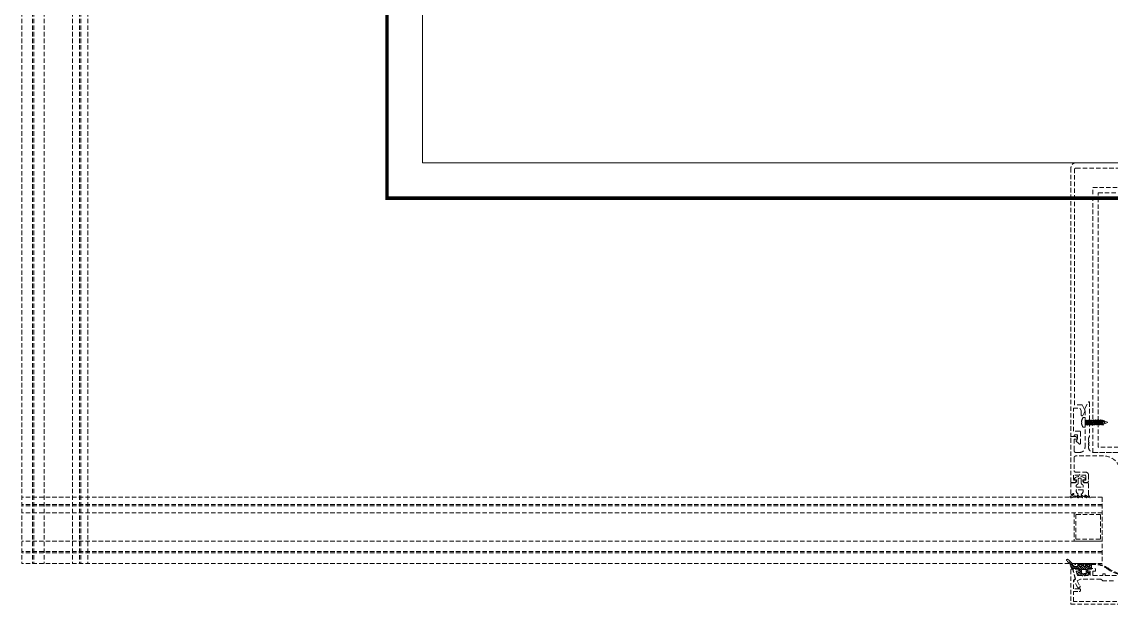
# Model space of a CAD drawing. Extents: x -1457 to 23780, y -2071 to 4205.
# Drawn here: x 7104.8 to 7166.5, y 320 to 353 of the extents above; entities that cross this region are included whole.
import ezdxf

# ---------------------------------------------------------------- set-up
doc = ezdxf.new("R2010")
doc.units = 0
doc.header["$MEASUREMENT"] = 0
doc.linetypes.add('HIDDEN', pattern=[0.375, 0.25, -0.125])
doc.layers.get('0').update_dxf_attribs({"color": 9, "lineweight": 9})
doc.layers.add('M-TEFRIS2-015', color=129, linetype='Continuous', lineweight=9)

# ---------------------------------------------------------------- blocks, each defined once
blk = doc.blocks.new('p-kolon_80x80')
blk.add_lwpolyline([(-40, -40), (40, -40), (40, 40), (-40, 40)], close=True)

msp = doc.modelspace()

# ---------------------------------------------------------------- hatches: boundary and pattern name
at = {"layer": 'M-TEFRIS2-015', "linetype": 'HIDDEN', "lineweight": 0}
h = msp.add_hatch(dxfattribs=at)
h.set_pattern_fill('LINE', color=256, scale=0.666667, angle=585, style=0)
h.set_pattern_definition([(135, (7221.58257, 201.40813), (0.058925565, 0.058925565), [])])
edge = h.paths.add_edge_path()
edge.add_arc((7163.776, 321.984), 0.625, 382.6612, 422.8, ccw=False)
edge.add_arc((7164.497, 322.298), 0.162, 207.03999, 269.89731)
edge.add_line((7164.497, 322.137), (7164.577, 322.137))
edge.add_line((7164.577, 322.137), (7164.591, 322.137))
edge.add_line((7164.591, 322.137), (7164.598, 322.137))
edge.add_line((7164.598, 322.137), (7164.606, 322.139))
edge.add_line((7164.606, 322.139), (7164.613, 322.142))
edge.add_line((7164.613, 322.142), (7164.62, 322.146))
edge.add_line((7164.62, 322.146), (7164.626, 322.151))
edge.add_line((7164.626, 322.151), (7164.632, 322.158))
edge.add_line((7164.632, 322.158), (7164.636, 322.165))
edge.add_line((7164.636, 322.165), (7164.639, 322.172))
edge.add_line((7164.639, 322.172), (7164.641, 322.187))
edge.add_line((7164.641, 322.187), (7164.641, 322.262))
edge.add_line((7164.641, 322.262), (7164.641, 322.265))
edge.add_line((7164.641, 322.265), (7164.642, 322.268))
edge.add_line((7164.642, 322.268), (7164.643, 322.271))
edge.add_line((7164.643, 322.271), (7164.645, 322.274))
edge.add_line((7164.645, 322.274), (7164.647, 322.276))
edge.add_line((7164.647, 322.276), (7164.649, 322.279))
edge.add_line((7164.649, 322.279), (7164.652, 322.28))
edge.add_line((7164.652, 322.28), (7164.655, 322.281))
edge.add_line((7164.655, 322.281), (7164.661, 322.282))
edge.add_line((7164.661, 322.282), (7164.741, 322.282))
edge.add_line((7164.741, 322.282), (7164.744, 322.282))
edge.add_line((7164.744, 322.282), (7164.747, 322.281))
edge.add_line((7164.747, 322.281), (7164.75, 322.28))
edge.add_line((7164.75, 322.28), (7164.753, 322.279))
edge.add_line((7164.753, 322.279), (7164.755, 322.276))
edge.add_line((7164.755, 322.276), (7164.757, 322.274))
edge.add_line((7164.757, 322.274), (7164.759, 322.271))
edge.add_line((7164.759, 322.271), (7164.76, 322.268))
edge.add_line((7164.76, 322.268), (7164.761, 322.262))
edge.add_line((7164.761, 322.262), (7164.761, 322.187))
edge.add_line((7164.761, 322.187), (7164.762, 322.179))
edge.add_line((7164.762, 322.179), (7164.763, 322.172))
edge.add_line((7164.763, 322.172), (7164.766, 322.165))
edge.add_line((7164.766, 322.165), (7164.77, 322.158))
edge.add_line((7164.77, 322.158), (7164.776, 322.151))
edge.add_line((7164.776, 322.151), (7164.782, 322.146))
edge.add_line((7164.782, 322.146), (7164.789, 322.142))
edge.add_line((7164.789, 322.142), (7164.796, 322.139))
edge.add_line((7164.796, 322.139), (7164.811, 322.137))
edge.add_line((7164.811, 322.137), (7164.818, 322.137))
edge.add_line((7164.818, 322.137), (7164.826, 322.139))
edge.add_line((7164.826, 322.139), (7164.833, 322.142))
edge.add_line((7164.833, 322.142), (7164.84, 322.146))
edge.add_line((7164.84, 322.146), (7164.846, 322.151))
edge.add_line((7164.846, 322.151), (7164.852, 322.158))
edge.add_line((7164.852, 322.158), (7164.856, 322.165))
edge.add_line((7164.856, 322.165), (7164.859, 322.172))
edge.add_line((7164.859, 322.172), (7164.861, 322.187))
edge.add_line((7164.861, 322.187), (7164.861, 322.262))
edge.add_line((7164.861, 322.262), (7164.861, 322.265))
edge.add_line((7164.861, 322.265), (7164.862, 322.268))
edge.add_line((7164.862, 322.268), (7164.863, 322.271))
edge.add_line((7164.863, 322.271), (7164.865, 322.274))
edge.add_line((7164.865, 322.274), (7164.867, 322.276))
edge.add_line((7164.867, 322.276), (7164.869, 322.279))
edge.add_line((7164.869, 322.279), (7164.872, 322.28))
edge.add_line((7164.872, 322.28), (7164.875, 322.281))
edge.add_line((7164.875, 322.281), (7164.881, 322.282))
edge.add_line((7164.881, 322.282), (7164.961, 322.282))
edge.add_line((7164.961, 322.282), (7164.964, 322.282))
edge.add_line((7164.964, 322.282), (7164.967, 322.281))
edge.add_line((7164.967, 322.281), (7164.97, 322.28))
edge.add_line((7164.97, 322.28), (7164.973, 322.279))
edge.add_line((7164.973, 322.279), (7164.975, 322.276))
edge.add_line((7164.975, 322.276), (7164.977, 322.274))
edge.add_line((7164.977, 322.274), (7164.979, 322.271))
edge.add_line((7164.979, 322.271), (7164.98, 322.268))
edge.add_line((7164.98, 322.268), (7164.981, 322.262))
edge.add_line((7164.981, 322.262), (7164.981, 322.187))
edge.add_line((7164.981, 322.187), (7164.982, 322.179))
edge.add_line((7164.982, 322.179), (7164.983, 322.172))
edge.add_line((7164.983, 322.172), (7164.986, 322.165))
edge.add_line((7164.986, 322.165), (7164.99, 322.158))
edge.add_line((7164.99, 322.158), (7164.996, 322.151))
edge.add_line((7164.996, 322.151), (7165.002, 322.146))
edge.add_line((7165.002, 322.146), (7165.009, 322.142))
edge.add_line((7165.009, 322.142), (7165.016, 322.139))
edge.add_line((7165.016, 322.139), (7165.031, 322.137))
edge.add_line((7165.031, 322.137), (7165.038, 322.137))
edge.add_line((7165.038, 322.137), (7165.046, 322.139))
edge.add_line((7165.046, 322.139), (7165.053, 322.142))
edge.add_line((7165.053, 322.142), (7165.06, 322.146))
edge.add_line((7165.06, 322.146), (7165.066, 322.151))
edge.add_line((7165.066, 322.151), (7165.072, 322.158))
edge.add_line((7165.072, 322.158), (7165.076, 322.165))
edge.add_line((7165.076, 322.165), (7165.079, 322.172))
edge.add_line((7165.079, 322.172), (7165.081, 322.187))
edge.add_line((7165.081, 322.187), (7165.081, 322.262))
edge.add_line((7165.081, 322.262), (7165.081, 322.265))
edge.add_line((7165.081, 322.265), (7165.082, 322.268))
edge.add_line((7165.082, 322.268), (7165.083, 322.271))
edge.add_line((7165.083, 322.271), (7165.085, 322.274))
edge.add_line((7165.085, 322.274), (7165.087, 322.276))
edge.add_line((7165.087, 322.276), (7165.089, 322.279))
edge.add_line((7165.089, 322.279), (7165.092, 322.28))
edge.add_line((7165.092, 322.28), (7165.095, 322.281))
edge.add_line((7165.095, 322.281), (7165.101, 322.282))
edge.add_line((7165.101, 322.282), (7165.181, 322.282))
edge.add_line((7165.181, 322.282), (7165.184, 322.282))
edge.add_line((7165.184, 322.282), (7165.187, 322.281))
edge.add_line((7165.187, 322.281), (7165.19, 322.28))
edge.add_line((7165.19, 322.28), (7165.193, 322.279))
edge.add_line((7165.193, 322.279), (7165.195, 322.276))
edge.add_line((7165.195, 322.276), (7165.197, 322.274))
edge.add_line((7165.197, 322.274), (7165.199, 322.271))
edge.add_line((7165.199, 322.271), (7165.2, 322.268))
edge.add_line((7165.2, 322.268), (7165.201, 322.262))
edge.add_line((7165.201, 322.262), (7165.201, 322.187))
edge.add_line((7165.201, 322.187), (7165.202, 322.179))
edge.add_line((7165.202, 322.179), (7165.203, 322.172))
edge.add_line((7165.203, 322.172), (7165.206, 322.165))
edge.add_line((7165.206, 322.165), (7165.21, 322.158))
edge.add_line((7165.21, 322.158), (7165.216, 322.151))
edge.add_line((7165.216, 322.151), (7165.222, 322.146))
edge.add_line((7165.222, 322.146), (7165.229, 322.142))
edge.add_line((7165.229, 322.142), (7165.236, 322.139))
edge.add_line((7165.236, 322.139), (7165.251, 322.137))
edge.add_line((7165.251, 322.137), (7165.258, 322.137))
edge.add_line((7165.258, 322.137), (7165.266, 322.139))
edge.add_line((7165.266, 322.139), (7165.273, 322.142))
edge.add_line((7165.273, 322.142), (7165.28, 322.146))
edge.add_line((7165.28, 322.146), (7165.286, 322.151))
edge.add_line((7165.286, 322.151), (7165.292, 322.158))
edge.add_line((7165.292, 322.158), (7165.296, 322.165))
edge.add_line((7165.296, 322.165), (7165.299, 322.172))
edge.add_line((7165.299, 322.172), (7165.301, 322.187))
edge.add_line((7165.301, 322.187), (7165.301, 322.262))
edge.add_line((7165.301, 322.262), (7165.301, 322.265))
edge.add_line((7165.301, 322.265), (7165.302, 322.268))
edge.add_line((7165.302, 322.268), (7165.303, 322.271))
edge.add_line((7165.303, 322.271), (7165.305, 322.274))
edge.add_line((7165.305, 322.274), (7165.307, 322.276))
edge.add_line((7165.307, 322.276), (7165.309, 322.279))
edge.add_line((7165.309, 322.279), (7165.312, 322.28))
edge.add_line((7165.312, 322.28), (7165.315, 322.281))
edge.add_line((7165.315, 322.281), (7165.321, 322.282))
edge.add_line((7165.321, 322.282), (7165.401, 322.282))
edge.add_line((7165.401, 322.282), (7165.404, 322.282))
edge.add_line((7165.404, 322.282), (7165.407, 322.282))
edge.add_line((7165.407, 322.282), (7165.41, 322.28))
edge.add_line((7165.41, 322.28), (7165.413, 322.279))
edge.add_line((7165.413, 322.279), (7165.415, 322.277))
edge.add_line((7165.415, 322.277), (7165.417, 322.274))
edge.add_line((7165.417, 322.274), (7165.419, 322.271))
edge.add_line((7165.419, 322.271), (7165.42, 322.268))
edge.add_line((7165.42, 322.268), (7165.421, 322.262))
edge.add_line((7165.421, 322.262), (7165.421, 322.011))
edge.add_arc((7165.391, 322.011), 0.03, 270, 360, ccw=False)
edge.add_line((7165.391, 321.981), (7165.207, 321.981))
edge.add_line((7165.207, 321.981), (7165.207, 321.811))
edge.add_line((7165.207, 321.811), (7165.282, 321.791))
edge.add_arc((7165.269, 321.743), 0.05, 327.96059, 435.40146, ccw=False)
edge.add_arc((7165.227, 321.769), 0.1, 296.3878, 327.96059, ccw=False)
edge.add_arc((7164.977, 322.273), 0.663, 243.6122, 296.3878, ccw=False)
edge.add_arc((7164.727, 321.769), 0.1, 212.03941, 243.6122, ccw=False)
edge.add_arc((7164.685, 321.743), 0.05, 104.59854, 212.03941, ccw=False)
edge.add_line((7164.672, 321.791), (7164.747, 321.811))
edge.add_line((7164.747, 321.811), (7164.747, 321.981))
edge.add_line((7164.747, 321.981), (7164.327, 321.981))
edge.add_arc((7164.327, 322.031), 0.05, 193.15979, 270, ccw=False)
edge.add_arc((7163.529, 321.875), 0.763, 370.87984, 411.33818)
edge.add_arc((7164.049, 322.493), 0.0486, 74.56829, 206.97073, ccw=False)
edge = h.paths.add_edge_path(flags=16)
edge.add_arc((7164.877, 321.783), 0.03, 180, 259.17596, ccw=False)
edge.add_line((7164.847, 321.783), (7164.847, 321.951))
edge.add_arc((7164.877, 321.951), 0.03, 90, 180, ccw=False)
edge.add_line((7164.877, 321.981), (7165.077, 321.981))
edge.add_arc((7165.077, 321.951), 0.03, 360, 450, ccw=False)
edge.add_line((7165.107, 321.951), (7165.107, 321.783))
edge.add_arc((7165.077, 321.783), 0.03, 280.82404, 360, ccw=False)
edge.add_arc((7164.977, 322.306), 0.562, 259.17596, 280.82404, ccw=False)

# ---------------------------------------------------------------- linework, layer by layer
for p, q in [((7104.801, 383.531), (7104.801, 322.301)), ((7105.401, 383.531), (7105.401, 322.301)), ((7105.477, 383.531), (7105.477, 322.301)), ((7106.077, 383.531), (7106.077, 322.301)), ((7107.677, 383.531), (7107.677, 322.301)), ((7108.077, 383.531), (7108.077, 322.301)), ((7108.153, 383.531), (7108.153, 322.301)), ((7108.553, 383.531), (7108.553, 322.301)), ((7164.941, 330.565), (7165.05, 330.565)), ((7165.05, 330.024), (7165.05, 330.565)), ((7165.057, 330.441), (7165.05, 330.441)), ((7165.097, 330.148), (7165.05, 330.435)), ((7165.05, 330.309), (7165.077, 330.183)), ((7165.057, 330.441), (7165.105, 330.148)), ((7165.077, 330.407), (7165.057, 330.441)), ((7165.125, 330.407), (7165.077, 330.407)), ((7165.125, 330.183), (7165.077, 330.407)), ((7165.145, 330.441), (7165.125, 330.407)), ((7165.125, 330.407), (7165.174, 330.183)), ((7165.153, 330.441), (7165.145, 330.441)), ((7165.194, 330.148), (7165.145, 330.441)), ((7165.173, 330.407), (7165.153, 330.441)), ((7165.153, 330.441), (7165.202, 330.148)), ((7165.222, 330.407), (7165.173, 330.407)), ((7165.222, 330.183), (7165.173, 330.407)), ((7165.242, 330.441), (7165.222, 330.407)), ((7165.222, 330.407), (7165.27, 330.183)), ((7165.25, 330.441), (7165.242, 330.441)), ((7165.29, 330.148), (7165.242, 330.441)), ((7165.27, 330.407), (7165.25, 330.441)), ((7165.25, 330.441), (7165.298, 330.148)), ((7165.318, 330.183), (7165.27, 330.407)), ((7165.318, 330.407), (7165.27, 330.407)), ((7165.338, 330.441), (7165.318, 330.407)), ((7165.318, 330.407), (7165.367, 330.183)), ((7165.323, 330.407), (7165.511, 330.407)), ((7165.346, 330.441), (7165.338, 330.441)), ((7165.387, 330.148), (7165.338, 330.441)), ((7165.366, 330.407), (7165.346, 330.441)), ((7165.346, 330.441), (7165.395, 330.148)), ((7165.415, 330.183), (7165.366, 330.407)), ((7165.415, 330.407), (7165.366, 330.407)), ((7165.435, 330.441), (7165.415, 330.407)), ((7165.415, 330.407), (7165.463, 330.183)), ((7165.443, 330.441), (7165.435, 330.441)), ((7165.483, 330.148), (7165.435, 330.441)), ((7165.463, 330.407), (7165.443, 330.441)), ((7165.443, 330.441), (7165.491, 330.148)), ((7165.511, 330.183), (7165.463, 330.407)), ((7165.531, 330.441), (7165.511, 330.407)), ((7165.511, 330.407), (7165.559, 330.183)), ((7165.531, 330.441), (7165.539, 330.441)), ((7165.579, 330.148), (7165.531, 330.441)), ((7165.559, 330.407), (7165.539, 330.441)), ((7165.539, 330.441), (7165.587, 330.148)), ((7165.608, 330.407), (7165.559, 330.407)), ((7165.607, 330.183), (7165.559, 330.407)), ((7165.628, 330.441), (7165.608, 330.407)), ((7165.608, 330.407), (7165.656, 330.183)), ((7165.676, 330.148), (7165.628, 330.441)), ((7165.636, 330.441), (7165.628, 330.441)), ((7165.636, 330.441), (7165.684, 330.148)), ((7165.656, 330.407), (7165.636, 330.441)), ((7165.704, 330.183), (7165.656, 330.407)), ((7165.704, 330.407), (7165.656, 330.407)), ((7165.724, 330.441), (7165.704, 330.407)), ((7165.704, 330.407), (7165.752, 330.183)), ((7165.724, 330.441), (7165.732, 330.441)), ((7165.772, 330.148), (7165.724, 330.441)), ((7165.752, 330.407), (7165.732, 330.441)), ((7165.732, 330.441), (7165.78, 330.148)), ((7165.752, 330.407), (7165.801, 330.407)), ((7165.8, 330.183), (7165.752, 330.407)), ((7165.821, 330.441), (7165.801, 330.407)), ((7165.801, 330.407), (7165.849, 330.183)), ((7165.869, 330.148), (7165.821, 330.441)), ((7165.821, 330.441), (7165.829, 330.441)), ((7165.829, 330.441), (7165.877, 330.148)), ((7165.849, 330.407), (7165.829, 330.441)), ((7165.897, 330.183), (7165.849, 330.407)), ((7165.897, 330.407), (7165.849, 330.407)), ((7165.917, 330.441), (7165.897, 330.407)), ((7165.897, 330.407), (7165.945, 330.183)), ((7165.965, 330.148), (7165.917, 330.441)), ((7165.917, 330.441), (7165.925, 330.441)), ((7165.925, 330.441), (7165.973, 330.148)), ((7165.945, 330.407), (7165.925, 330.441)), ((7165.993, 330.183), (7165.945, 330.407)), ((7165.993, 330.407), (7165.945, 330.407)), ((7166.013, 330.441), (7165.993, 330.407)), ((7166.062, 330.148), (7166.013, 330.441)), ((7166.021, 330.441), (7166.013, 330.441)), ((7166.021, 330.441), (7166.07, 330.148)), ((7166.041, 330.407), (7166.021, 330.441)), ((7166.09, 330.183), (7166.041, 330.407)), ((7166.059, 330.407), (7166.041, 330.407)), ((7166.098, 330.393), (7166.059, 330.407)), ((7166.088, 330.193), (7166.318, 330.285)), ((7166.11, 330.414), (7166.098, 330.393)), ((7166.098, 330.393), (7166.186, 330.227)), ((7166.126, 330.341), (7166.11, 330.414)), ((7166.118, 330.414), (7166.11, 330.414)), ((7166.138, 330.379), (7166.118, 330.414)), ((7166.118, 330.414), (7166.139, 330.315)), ((7166.139, 330.315), (7166.126, 330.341)), ((7166.186, 330.227), (7166.138, 330.379)), ((7166.318, 330.305), (7166.138, 330.379)), ((7166.325, 330.295), (7166.318, 330.305)), ((7166.318, 330.285), (7166.325, 330.295)), ((7164.941, 330.024), (7165.05, 330.024)), ((7165.077, 330.183), (7165.05, 330.183)), ((7165.077, 330.183), (7165.097, 330.148)), ((7165.077, 330.183), (7165.097, 330.148)), ((7165.097, 330.148), (7165.105, 330.148)), ((7165.105, 330.148), (7165.125, 330.183)), ((7165.174, 330.183), (7165.125, 330.183)), ((7165.174, 330.183), (7165.194, 330.148)), ((7165.174, 330.183), (7165.194, 330.148)), ((7165.194, 330.148), (7165.202, 330.148)), ((7165.202, 330.148), (7165.222, 330.183)), ((7165.222, 330.183), (7165.27, 330.183)), ((7165.27, 330.183), (7165.29, 330.148)), ((7165.27, 330.183), (7165.29, 330.148)), ((7165.463, 330.183), (7165.275, 330.183)), ((7165.29, 330.148), (7165.298, 330.148)), ((7165.298, 330.148), (7165.318, 330.183)), ((7165.318, 330.183), (7165.367, 330.183)), ((7165.318, 330.183), (7165.367, 330.183)), ((7165.367, 330.183), (7165.387, 330.148)), ((7165.367, 330.183), (7165.387, 330.148)), ((7165.387, 330.148), (7165.395, 330.148)), ((7165.395, 330.148), (7165.415, 330.183)), ((7165.415, 330.183), (7165.463, 330.183)), ((7165.415, 330.183), (7165.463, 330.183)), ((7165.463, 330.183), (7165.483, 330.148)), ((7165.463, 330.183), (7165.483, 330.148)), ((7165.483, 330.148), (7165.491, 330.148)), ((7165.491, 330.148), (7165.511, 330.183)), ((7165.511, 330.183), (7165.559, 330.183)), ((7165.511, 330.183), (7165.559, 330.183)), ((7165.559, 330.183), (7165.579, 330.148)), ((7165.559, 330.183), (7165.579, 330.148)), ((7165.579, 330.148), (7165.587, 330.148)), ((7165.587, 330.148), (7165.607, 330.183)), ((7165.607, 330.183), (7165.656, 330.183)), ((7165.656, 330.183), (7165.676, 330.148)), ((7165.656, 330.183), (7165.676, 330.148)), ((7165.676, 330.148), (7165.684, 330.148)), ((7165.684, 330.148), (7165.704, 330.183)), ((7165.752, 330.183), (7165.704, 330.183)), ((7165.752, 330.183), (7165.772, 330.148)), ((7165.752, 330.183), (7165.772, 330.148)), ((7165.772, 330.148), (7165.78, 330.148)), ((7165.78, 330.148), (7165.8, 330.183)), ((7165.8, 330.183), (7165.849, 330.183)), ((7165.849, 330.183), (7165.869, 330.148)), ((7165.849, 330.183), (7165.869, 330.148)), ((7165.869, 330.148), (7165.877, 330.148)), ((7165.877, 330.148), (7165.897, 330.183)), ((7165.897, 330.183), (7165.945, 330.183)), ((7165.945, 330.183), (7165.965, 330.148)), ((7165.945, 330.183), (7165.965, 330.148)), ((7165.965, 330.148), (7165.973, 330.148)), ((7165.973, 330.148), (7165.993, 330.183)), ((7165.993, 330.183), (7166.042, 330.183)), ((7166.042, 330.183), (7166.062, 330.148)), ((7166.062, 330.148), (7166.07, 330.148)), ((7166.07, 330.148), (7166.09, 330.183)), ((7166.09, 330.183), (7166.088, 330.193)), ((7166.031, 326.053), (7104.801, 326.053)), ((7166.031, 326.053), (7166.031, 322.301)), ((7166.031, 325.653), (7104.801, 325.653)), ((7166.031, 325.577), (7104.801, 325.577)), ((7166.031, 325.177), (7104.801, 325.177)), ((7166.031, 323.577), (7104.801, 323.577)), ((7166.031, 322.977), (7104.801, 322.977)), ((7166.031, 322.901), (7104.801, 322.901)), ((7166.031, 322.301), (7104.801, 322.301))]:
    msp.add_line(p, q, dxfattribs=at)
at = {"layer": 'M-TEFRIS2-015', "linetype": 'HIDDEN', "lineweight": 0, "const_width": 0.2}
msp.add_lwpolyline([(7125.5, 343), (7209.5, 343), (7209.5, 427), (7125.5, 427)], close=True, dxfattribs=at)
at = {"layer": 'M-TEFRIS2-015', "linetype": 'HIDDEN', "lineweight": 0}
for points in [[(7170.45, 345), (7164.55, 345, 0.414214), (7164.25, 344.7), (7164.25, 329.523, 0.470043), (7164.28, 329.495), (7164.35, 329.495, 0.430327), (7164.45, 329.593), (7164.62, 329.593), (7164.62, 329.313), (7164.555, 329.275, 0.508142), (7164.55, 329.227), (7164.716, 329.076, 0.650971), (7164.8, 329.113), (7164.8, 329.743, 0.414214), (7164.75, 329.793), (7164.4, 329.793), (7164.4, 331.093), (7164.759, 331.093), (7164.83, 330.969), (7164.83, 330.703, 0.414214), (7164.86, 330.673), (7164.897, 330.673, 0.267949), (7164.923, 330.688), (7165.026, 330.866, 0.131652), (7165.03, 330.881), (7165.03, 331.015, 0.131652), (7165.026, 331.03), (7164.883, 331.278, 0.267949), (7164.857, 331.293), (7164.45, 331.293), (7164.45, 344.6, -0.414214), (7164.55, 344.7), (7170.45, 344.7)], [(7167.05, 327.445, 0.414214), (7166.1, 328.395), (7164.53, 328.395, 0.414214), (7164.43, 328.295), (7164.43, 327.575, 0.414214), (7164.53, 327.475), (7165.09, 327.475, -0.414214), (7165.25, 327.315), (7165.25, 326.995, -0.414214), (7165.15, 326.895), (7165.05, 326.895, -0.414214), (7164.95, 326.995), (7164.95, 327.015), (7165.1, 327.015), (7165.1, 327.315), (7164.78, 327.315), (7164.75, 327.345), (7164.72, 327.315), (7164.4, 327.315), (7164.4, 327.015), (7164.55, 327.015), (7164.55, 326.995, -0.414214), (7164.45, 326.895), (7164.28, 326.895, -0.414214), (7164.25, 326.925), (7164.25, 328.395), (7164.25, 329.465, -0.414214), (7164.28, 329.495), (7164.5, 329.495, -0.414214), (7164.6, 329.395), (7164.6, 329.375, -0.414214), (7164.57, 329.345), (7164.43, 329.345), (7164.43, 328.695, 0.414214), (7164.53, 328.595), (7164.75, 328.595, 0.414214), (7165.05, 328.895), (7165.05, 330.265), (7165.08, 330.295), (7165.05, 330.325), (7165.05, 331.112), (7165.244, 331.448, -0.767327), (7165.3, 331.433), (7165.3, 329.497), (7165.25, 329.395), (7165.25, 329.271), (7165.28, 329.253), (7165.25, 329.236), (7165.25, 329.173, -1), (7165.25, 329.113), (7165.25, 329.033, -1), (7165.25, 328.973), (7165.25, 328.895, 0.414214), (7165.55, 328.595), (7167.5, 328.595)], [(7170.75, 322.298), (7170.75, 322.248), (7169.952, 322.248, 0.10228), (7168.656, 321.98, -0.152313), (7167.5, 321.62, -0.152313), (7166.344, 321.98, 0.159108), (7165.655, 322.248), (7164.478, 322.248), (7164.478, 322.298), (7165.656, 322.298, -0.158967), (7166.374, 322.02, 0.152054), (7167.5, 321.67, 0.152944), (7168.631, 322.024, -0.10266), (7169.952, 322.298), (7170.75, 322.298)], [(7166.67, 321.324), (7166.062, 321.324, -0.198912), (7166.041, 321.333), (7165.95, 321.424), (7164.787, 321.424), (7164.599, 321.316), (7164.76, 321.037, -1), (7164.63, 320.962), (7164.414, 321.336, -0.414214), (7164.425, 321.377), (7164.517, 321.43), (7164.383, 321.93, -0.493145), (7164.455, 322.024), (7164.65, 322.024, -0.414214), (7164.7, 321.974), (7164.7, 321.904, -0.414214), (7164.67, 321.874), (7164.553, 321.874), (7164.62, 321.624), (7165.35, 321.624), (7165.35, 321.874), (7165.23, 321.874, -0.414214), (7165.2, 321.904), (7165.2, 321.974, -0.414214), (7165.25, 322.024), (7165.6, 322.024, -0.414214), (7165.65, 321.974), (7165.65, 321.904, -0.414214), (7165.62, 321.874), (7165.5, 321.874), (7165.5, 321.624), (7166.05, 321.624), (7166.05, 321.694, -0.414214), (7166.08, 321.724), (7166.17, 321.724, -0.414214), (7166.2, 321.694), (7166.2, 321.624), (7168.8, 321.624)]]:
    msp.add_lwpolyline(points, format="xyb", dxfattribs=at)
for points in [[(7165.5, 343.595), (7169.5, 343.595), (7169.5, 328.595), (7165.5, 328.595)], [(7165.8, 343.295), (7169.2, 343.295), (7169.2, 328.895), (7165.8, 328.895)], [(7166.031, 323.577), (7166.031, 325.177), (7164.431, 325.177), (7164.431, 323.577)], [(7165.931, 323.677), (7165.931, 325.077), (7164.531, 325.077), (7164.531, 323.677)]]:
    msp.add_lwpolyline(points, close=True, dxfattribs=at)
for points in [[(7164.85, 330.333), (7164.872, 330.303), (7164.872, 330.287), (7164.85, 330.257)], [(7165.993, 330.407), (7166.042, 330.183)]]:
    msp.add_lwpolyline(points, dxfattribs=at)
for points in [[(7165.03, 326.875, -0.414214), (7164.93, 326.975), (7164.93, 327.035), (7165.05, 327.035), (7165.05, 327.135, 0.333333), (7164.45, 327.135), (7164.45, 327.035), (7164.57, 327.035), (7164.57, 326.975, -0.414214), (7164.47, 326.875), (7164.25, 326.875), (7164.25, 326.215), (7164.289, 326.215, 0.307685), (7164.35, 326.256, -1.128702), (7164.407, 326.225, -0.201212), (7164.249, 326.125, 0.978531), (7164.249, 326.025, 0.1613), (7164.455, 326.135, -0.307572), (7164.478, 326.137), (7164.668, 326.027, 0.8391), (7164.687, 326.049), (7164.608, 326.144, -0.8391), (7164.633, 326.174), (7164.888, 326.027, 0.8391), (7164.907, 326.049), (7164.828, 326.144, -0.8391), (7164.853, 326.174), (7165.108, 326.027, 0.8391), (7165.127, 326.049), (7165.048, 326.144, -0.8391), (7165.073, 326.174), (7165.328, 326.027, 0.8391), (7165.347, 326.049), (7165.273, 326.137, -0.176327), (7165.25, 326.202), (7165.25, 326.875)], [(7164.83, 326.875), (7164.83, 327.101, 0.375047), (7164.804, 327.131, 0.067879), (7164.696, 327.131, 0.375047), (7164.67, 327.101), (7164.67, 326.875, -0.298217), (7164.61, 326.783, 0.298217), (7164.55, 326.691), (7164.55, 326.658, 0.414214), (7164.58, 326.628), (7164.92, 326.628, 0.414214), (7164.95, 326.658), (7164.95, 326.691, 0.298217), (7164.89, 326.783, -0.298217)], [(7164.55, 326.448), (7164.55, 326.415, 1), (7164.95, 326.415), (7164.95, 326.448, 0.414214), (7164.92, 326.478), (7164.58, 326.478, 0.414214)], [(7164.062, 322.54, -0.176952), (7164.353, 322.225, 0.281357), (7164.497, 322.137), (7164.577, 322.137), (7164.591, 322.137), (7164.598, 322.137), (7164.606, 322.139), (7164.613, 322.142), (7164.62, 322.146), (7164.626, 322.151), (7164.632, 322.158), (7164.636, 322.165), (7164.639, 322.172), (7164.641, 322.187), (7164.641, 322.262), (7164.641, 322.265), (7164.642, 322.268), (7164.643, 322.271), (7164.645, 322.274), (7164.647, 322.276), (7164.649, 322.279), (7164.652, 322.28), (7164.655, 322.281), (7164.661, 322.282), (7164.741, 322.282), (7164.744, 322.282), (7164.747, 322.281), (7164.75, 322.28), (7164.753, 322.279), (7164.755, 322.276), (7164.757, 322.274), (7164.759, 322.271), (7164.76, 322.268), (7164.761, 322.262), (7164.761, 322.187), (7164.762, 322.179), (7164.763, 322.172), (7164.766, 322.165), (7164.77, 322.158), (7164.776, 322.151), (7164.782, 322.146), (7164.789, 322.142), (7164.796, 322.139), (7164.811, 322.137), (7164.818, 322.137), (7164.826, 322.139), (7164.833, 322.142), (7164.84, 322.146), (7164.846, 322.151), (7164.852, 322.158), (7164.856, 322.165), (7164.859, 322.172), (7164.861, 322.187), (7164.861, 322.262), (7164.861, 322.265), (7164.862, 322.268), (7164.863, 322.271), (7164.865, 322.274), (7164.867, 322.276), (7164.869, 322.279), (7164.872, 322.28), (7164.875, 322.281), (7164.881, 322.282), (7164.961, 322.282), (7164.964, 322.282), (7164.967, 322.281), (7164.97, 322.28), (7164.973, 322.279), (7164.975, 322.276), (7164.977, 322.274), (7164.979, 322.271), (7164.98, 322.268), (7164.981, 322.262), (7164.981, 322.187), (7164.982, 322.179), (7164.983, 322.172), (7164.986, 322.165), (7164.99, 322.158), (7164.996, 322.151), (7165.002, 322.146), (7165.009, 322.142), (7165.016, 322.139), (7165.031, 322.137), (7165.038, 322.137), (7165.046, 322.139), (7165.053, 322.142), (7165.06, 322.146), (7165.066, 322.151), (7165.072, 322.158), (7165.076, 322.165), (7165.079, 322.172), (7165.081, 322.187), (7165.081, 322.262), (7165.081, 322.265), (7165.082, 322.268), (7165.083, 322.271), (7165.085, 322.274), (7165.087, 322.276), (7165.089, 322.279), (7165.092, 322.28), (7165.095, 322.281), (7165.101, 322.282), (7165.181, 322.282), (7165.184, 322.282), (7165.187, 322.281), (7165.19, 322.28), (7165.193, 322.279), (7165.195, 322.276), (7165.197, 322.274), (7165.199, 322.271), (7165.2, 322.268), (7165.201, 322.262), (7165.201, 322.187), (7165.202, 322.179), (7165.203, 322.172), (7165.206, 322.165), (7165.21, 322.158), (7165.216, 322.151), (7165.222, 322.146), (7165.229, 322.142), (7165.236, 322.139), (7165.251, 322.137), (7165.258, 322.137), (7165.266, 322.139), (7165.273, 322.142), (7165.28, 322.146), (7165.286, 322.151), (7165.292, 322.158), (7165.296, 322.165), (7165.299, 322.172), (7165.301, 322.187), (7165.301, 322.262), (7165.301, 322.265), (7165.302, 322.268), (7165.303, 322.271), (7165.305, 322.274), (7165.307, 322.276), (7165.309, 322.279), (7165.312, 322.28), (7165.315, 322.281), (7165.321, 322.282), (7165.401, 322.282), (7165.404, 322.282), (7165.407, 322.282), (7165.41, 322.28), (7165.413, 322.279), (7165.415, 322.277), (7165.417, 322.274), (7165.419, 322.271), (7165.42, 322.268), (7165.421, 322.262), (7165.421, 322.011, -0.414214), (7165.391, 321.981), (7165.207, 321.981), (7165.207, 321.811), (7165.282, 321.791, -0.506456), (7165.312, 321.716, -0.13864), (7165.271, 321.68, -0.234436), (7164.682, 321.68, -0.13864), (7164.642, 321.716, -0.506456), (7164.672, 321.791), (7164.747, 321.811), (7164.747, 321.981), (7164.327, 321.981, -0.348434), (7164.278, 322.019, 0.17839), (7164.006, 322.471, -0.651907)], [(7164.4, 320.15), (7164.4, 320.72), (7164.725, 320.72, 1), (7164.725, 320.87), (7164.4, 320.87), (7164.4, 321.35), (7164.485, 321.399, 0.339454), (7164.499, 321.433), (7164.358, 321.959, 0.876976), (7164.25, 321.945), (7164.25, 320), (7170.75, 320), (7170.75, 321.945, 0.876976), (7170.642, 321.959), (7170.501, 321.433, 0.339454), (7170.515, 321.399), (7170.6, 321.35), (7170.6, 320.87), (7170.275, 320.87, 1), (7170.275, 320.72), (7170.6, 320.72), (7170.6, 320.15)], [(7164.871, 321.734, -0.359904), (7164.847, 321.763), (7164.847, 321.931, -0.414214), (7164.877, 321.961), (7165.077, 321.961, -0.414214), (7165.107, 321.931), (7165.107, 321.763, -0.359904), (7165.083, 321.734, -0.094739)], [(7164.871, 321.734, -0.359904), (7164.847, 321.763), (7164.847, 321.931, -0.414214), (7164.877, 321.961), (7165.077, 321.961, -0.414214), (7165.107, 321.931), (7165.107, 321.763, -0.359904), (7165.083, 321.734, -0.094739)]]:
    msp.add_lwpolyline(points, format="xyb", close=True, dxfattribs=at)
for centre, start, end in [((7165.366, 330.265), 144.75731, 172.49049), ((7165.366, 330.325), 187.50951, 215.24269)]:
    msp.add_arc(centre, 0.521, start, end, dxfattribs=at)

# ---------------------------------------------------------------- block references
msp.add_blockref('p-kolon_80x80', (7167.5, 385), dxfattribs=at)

doc.saveas('drawing.dxf')
